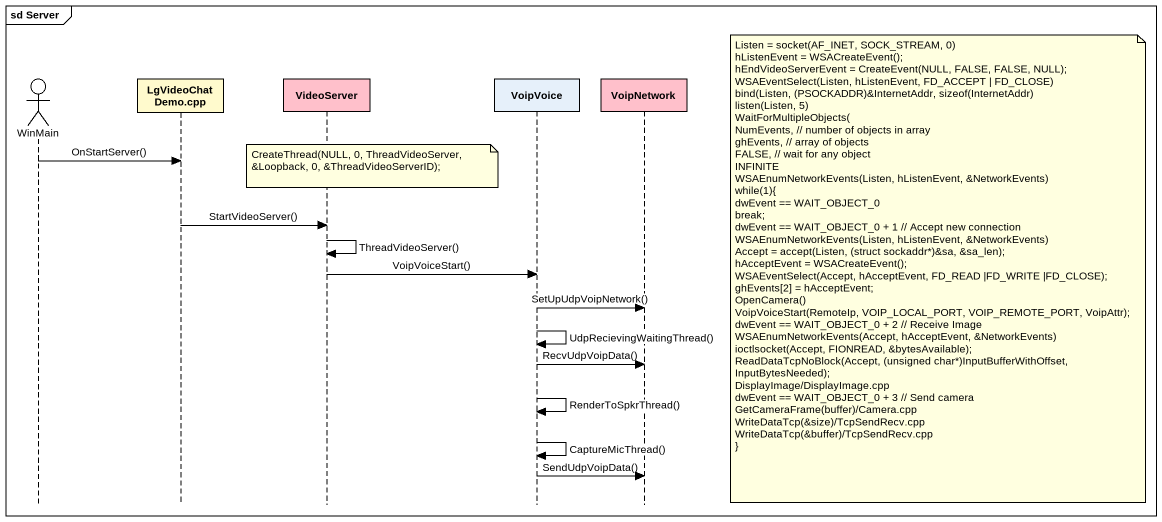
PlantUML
@startuml
mainframe sd Server
hide footbox
actor WinMain
participant "LgVideoChatDemo.cpp" as LgVideoChatDemo_cpp #FFFACD
participant VideoServer #FFC0CB
participant VoipVoice
participant VoipNetwork #FFC0CB

WinMain -> LgVideoChatDemo_cpp : OnStartServer()
note over VideoServer : CreateThread(NULL, 0, ThreadVideoServer, &Loopback, 0, &ThreadVideoServerID);
LgVideoChatDemo_cpp -> VideoServer : StartVideoServer()
VideoServer -> VideoServer : ThreadVideoServer()
note right of VoipNetwork
  Listen = socket(AF_INET, SOCK_STREAM, 0)
  hListenEvent = WSACreateEvent();
  hEndVideoServerEvent = CreateEvent(NULL, FALSE, FALSE, NULL);
  WSAEventSelect(Listen, hListenEvent, FD_ACCEPT | FD_CLOSE)
  bind(Listen, (PSOCKADDR)&InternetAddr, sizeof(InternetAddr)
  listen(Listen, 5)
  WaitForMultipleObjects(
  NumEvents, // number of objects in array
  ghEvents, // array of objects
  FALSE, // wait for any object
  INFINITE
  WSAEnumNetworkEvents(Listen, hListenEvent, &NetworkEvents)
  while(1){
  dwEvent == WAIT_OBJECT_0
  break;
  dwEvent == WAIT_OBJECT_0 + 1 // Accept new connection
  WSAEnumNetworkEvents(Listen, hListenEvent, &NetworkEvents)
  Accept = accept(Listen, (struct sockaddr*)&sa, &sa_len);
  hAcceptEvent = WSACreateEvent();
  WSAEventSelect(Accept, hAcceptEvent, FD_READ |FD_WRITE |FD_CLOSE);
  ghEvents[2] = hAcceptEvent;
  OpenCamera()
  VoipVoiceStart(RemoteIp, VOIP_LOCAL_PORT, VOIP_REMOTE_PORT, VoipAttr);
  dwEvent == WAIT_OBJECT_0 + 2 // Receive Image
  WSAEnumNetworkEvents(Accept, hAcceptEvent, &NetworkEvents)
  ioctlsocket(Accept, FIONREAD, &bytesAvailable);
  ReadDataTcpNoBlock(Accept, (unsigned char*)InputBufferWithOffset, InputBytesNeeded);
  DisplayImage/DisplayImage.cpp
  dwEvent == WAIT_OBJECT_0 + 3 // Send camera
  GetCameraFrame(buffer)/Camera.cpp
  WriteDataTcp(&size)/TcpSendRecv.cpp
  WriteDataTcp(&buffer)/TcpSendRecv.cpp
  ~}
end note
VideoServer -> VoipVoice : VoipVoiceStart()
VoipVoice -> VoipNetwork : SetUpUdpVoipNetwork()
VoipVoice -> VoipVoice : UdpRecievingWaitingThread()
VoipVoice -> VoipNetwork : RecvUdpVoipData()
VoipVoice -> VoipVoice : RenderToSpkrThread()
VoipVoice -> VoipVoice : CaptureMicThread()
VoipVoice -> VoipNetwork : SendUdpVoipData()
@enduml
